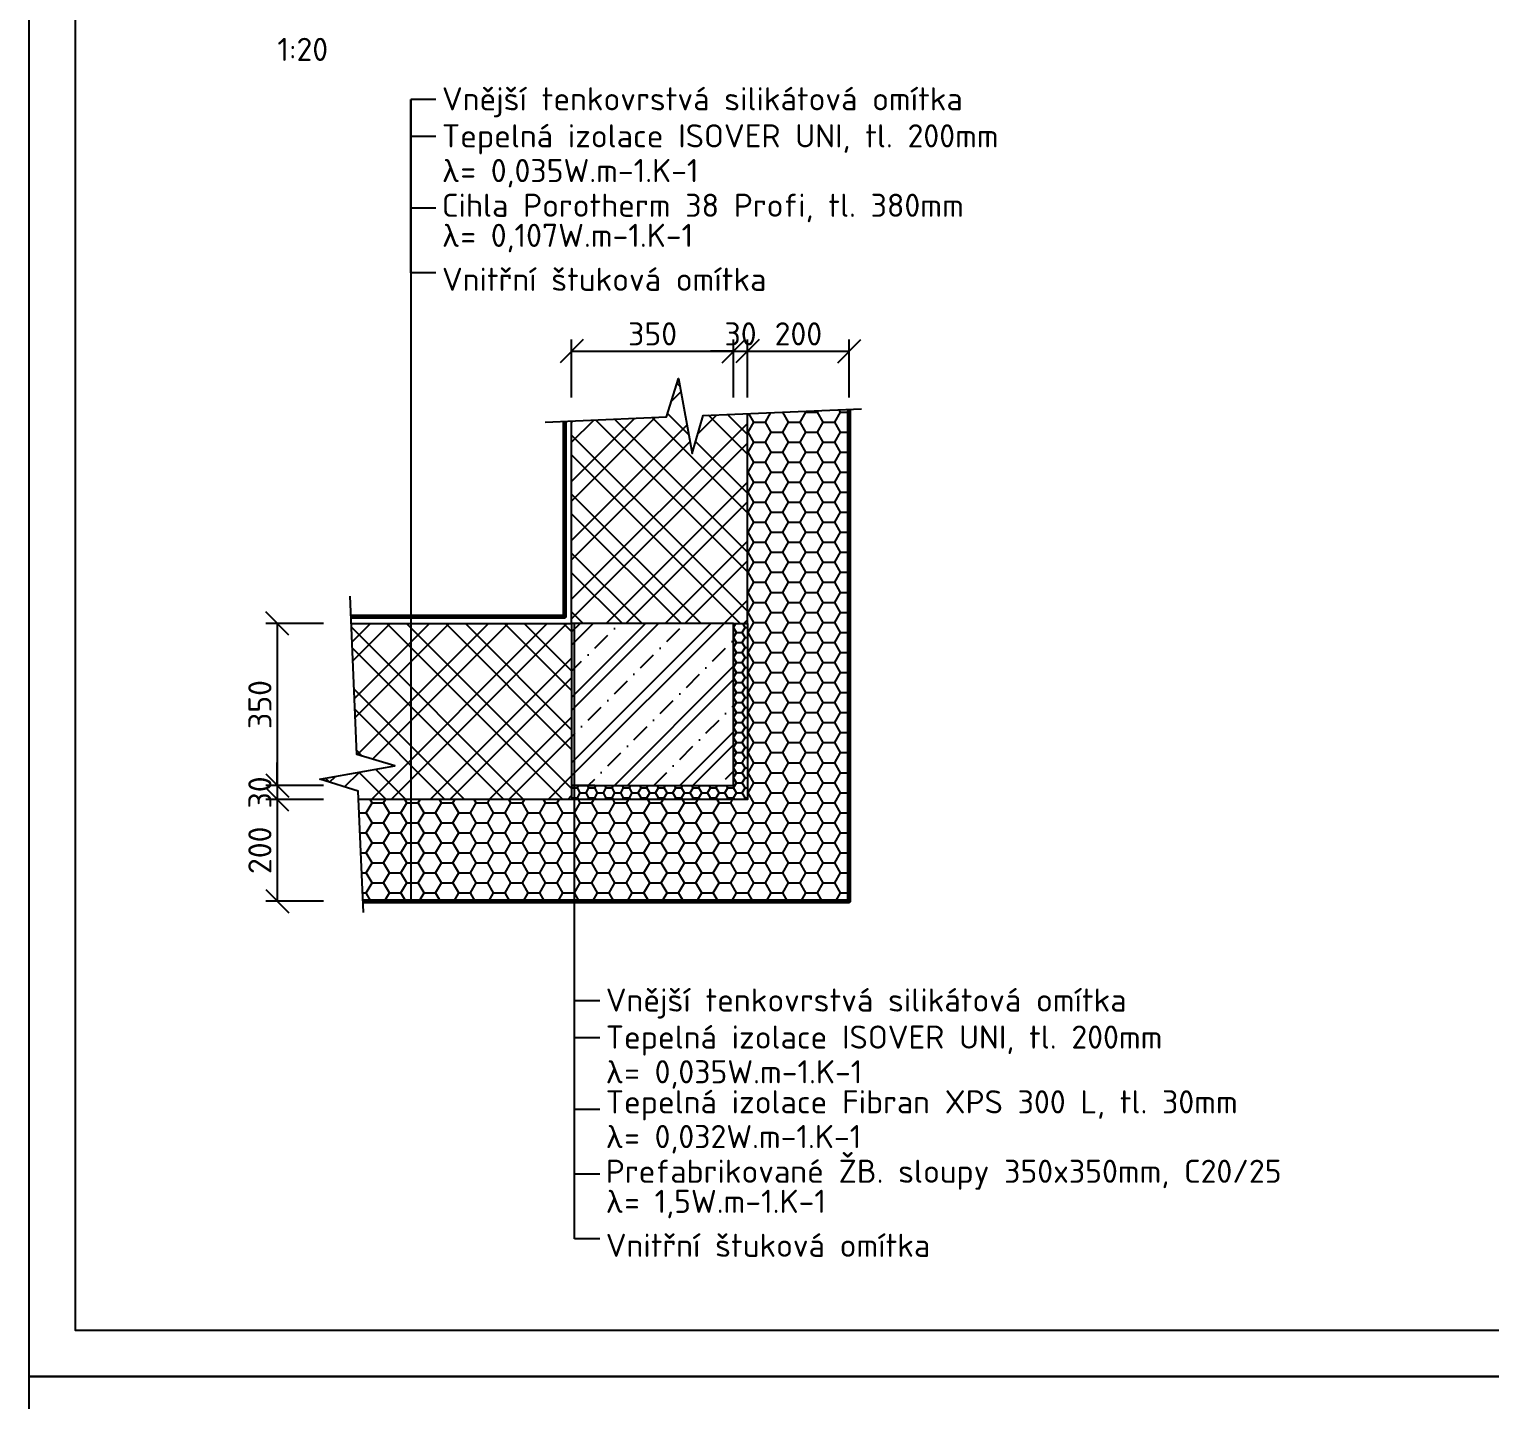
# Model space of a CAD drawing. Header units: millimetres. Extents: x 12904 to 327904, y -199771 to 141779.
# Drawn here: x 12904 to 44464, y 81879 to 111498 of the extents above; entities that cross this region are included whole.
import ezdxf

# ---------------------------------------------------------------- set-up
doc = ezdxf.new("R2010")
doc.units = ezdxf.units.MM
doc.layers.add('Zdivo', color=6, linetype='Continuous', lineweight=60)
doc.layers.add('Šrafy', color=253, linetype='Continuous')
doc.styles.add('ISOCPEUR', font='isocpeur.ttf')
doc.dimstyles.new('1-200', dxfattribs={"dimscale": 200, "dimtxt": 2.5, "dimasz": 2.5, "dimexe": 1.25, "dimexo": 0.625, "dimtad": 1, "dimdec": 0, "dimtxsty": 'ISOCPEUR', "dimblk": 'OBLIQUE', "dimcen": 2.5, "dimclrd": 1, "dimclre": 1, "dimclrt": 3, "dimadec": 0, "dimazin": 0, "dimtfac": 1, "dimtdec": 0, "dimtix": 1, "dimtmove": 1, "dimatfit": 3, "dimldrblk": 'OBLIQUE', "dimfxl": 5, "dimfxlon": 1, "dimtfillclr": 3, "dimarcsym": 0})

# ---------------------------------------------------------------- blocks, each defined once
blk = doc.blocks.new('_OBLIQUE')
at = {"color": 0, "linetype": 'ByBlock'}
blk.add_line((-0.5, -0.5), (0.5, 0.5), dxfattribs=at)
blk = doc.blocks.new('*D149')
at = {"color": 1, "lineweight": -2, "transparency": 16777216}
for p, q in [((19264, 98654), (18014, 98654)), ((18264, 98654), (18264, 95154)), ((19264, 95154), (18014, 95154))]:
    blk.add_line(p, q, dxfattribs=at)
at = {"layer": 'Defpoints', "color": 0, "transparency": 16777216}
for p in [(24690, 98654), (18264, 95154), (24690, 95154)]:
    blk.add_point(p, dxfattribs=at)
at = {"color": 1, "lineweight": -2, "transparency": 16777216, "xscale": 500, "yscale": 500, "zscale": 500}
for p, rotation in [((18264, 98654), 90), ((18264, 95154), 270)]:
    blk.add_blockref('_OBLIQUE', p, dxfattribs=dict(at, rotation=rotation))
at = {"color": 3, "transparency": 16777216, "insert": (17889, 96904), "char_height": 500, "attachment_point": 5, "rotation": 90, "style": 'ISOCPEUR'}
blk.add_mtext('350', dxfattribs=at)
blk = doc.blocks.new('*D150')
at = {"color": 1, "lineweight": -2, "transparency": 16777216}
for p, q in [((18264, 95154), (18264, 95654)), ((19264, 95154), (18014, 95154)), ((18264, 95154), (18264, 94853)), ((19264, 94853), (18014, 94853)), ((18264, 94853), (18264, 94353))]:
    blk.add_line(p, q, dxfattribs=at)
at = {"layer": 'Defpoints', "color": 0, "transparency": 16777216}
for p in [(24690, 95154), (18264, 94853), (24624, 94853)]:
    blk.add_point(p, dxfattribs=at)
at = {"color": 1, "lineweight": -2, "transparency": 16777216, "xscale": 500, "yscale": 500, "zscale": 500}
for p, rotation in [((18264, 95154), 270), ((18264, 94853), 90)]:
    blk.add_blockref('_OBLIQUE', p, dxfattribs=dict(at, rotation=rotation))
at = {"color": 3, "transparency": 16777216, "insert": (17889, 95004), "char_height": 500, "attachment_point": 5, "rotation": 90, "style": 'ISOCPEUR'}
blk.add_mtext('30', dxfattribs=at)
blk = doc.blocks.new('*D151')
at = {"color": 1, "lineweight": -2, "transparency": 16777216}
for p, q in [((19264, 94853), (18014, 94853)), ((18264, 94853), (18264, 92654)), ((19264, 92654), (18014, 92654))]:
    blk.add_line(p, q, dxfattribs=at)
at = {"layer": 'Defpoints', "color": 0, "transparency": 16777216}
for p in [(24624, 94853), (18264, 92654), (20124, 92654)]:
    blk.add_point(p, dxfattribs=at)
at = {"color": 1, "lineweight": -2, "transparency": 16777216, "xscale": 500, "yscale": 500, "zscale": 500}
for p, rotation in [((18264, 94853), 90), ((18264, 92654), 270)]:
    blk.add_blockref('_OBLIQUE', p, dxfattribs=dict(at, rotation=rotation))
at = {"color": 3, "transparency": 16777216, "insert": (17889, 93754), "char_height": 500, "attachment_point": 5, "rotation": 90, "style": 'ISOCPEUR'}
blk.add_mtext('200', dxfattribs=at)
blk = doc.blocks.new('*D102')
at = {"color": 1, "lineweight": -2, "transparency": 16777216}
for p, q in [((24624, 103539), (24624, 104789)), ((28124, 103539), (28124, 104789)), ((24624, 104539), (28124, 104539))]:
    blk.add_line(p, q, dxfattribs=at)
at = {"layer": 'Defpoints', "color": 0, "transparency": 16777216}
for p in [(28124, 104539), (24624, 98114), (28124, 98114)]:
    blk.add_point(p, dxfattribs=at)
at = {"color": 1, "lineweight": -2, "transparency": 16777216, "xscale": 500, "yscale": 500, "zscale": 500, "rotation": 180}
blk.add_blockref('_OBLIQUE', (24624, 104539), dxfattribs=at)
at = {"color": 1, "lineweight": -2, "transparency": 16777216, "xscale": 500, "yscale": 500, "zscale": 500}
blk.add_blockref('_OBLIQUE', (28124, 104539), dxfattribs=at)
at = {"color": 3, "transparency": 16777216, "insert": (26374, 104914), "char_height": 500, "attachment_point": 5, "style": 'ISOCPEUR'}
blk.add_mtext('350', dxfattribs=at)
blk = doc.blocks.new('*D103')
at = {"color": 1, "lineweight": -2, "transparency": 16777216}
for p, q in [((28124, 103539), (28124, 104789)), ((28425, 103539), (28425, 104789)), ((28124, 104539), (27624, 104539)), ((28124, 104539), (28425, 104539)), ((28425, 104539), (28925, 104539))]:
    blk.add_line(p, q, dxfattribs=at)
at = {"layer": 'Defpoints', "color": 0, "transparency": 16777216}
for p in [(28425, 104539), (28425, 98179), (28124, 98114)]:
    blk.add_point(p, dxfattribs=at)
at = {"color": 1, "lineweight": -2, "transparency": 16777216, "xscale": 500, "yscale": 500, "zscale": 500}
blk.add_blockref('_OBLIQUE', (28124, 104539), dxfattribs=at)
at = {"color": 1, "lineweight": -2, "transparency": 16777216, "xscale": 500, "yscale": 500, "zscale": 500, "rotation": 180}
blk.add_blockref('_OBLIQUE', (28425, 104539), dxfattribs=at)
at = {"color": 3, "transparency": 16777216, "insert": (28275, 104914), "char_height": 500, "attachment_point": 5, "style": 'ISOCPEUR'}
blk.add_mtext('30', dxfattribs=at)
blk = doc.blocks.new('*D104')
at = {"color": 1, "lineweight": -2, "transparency": 16777216}
for p, q in [((28425, 103539), (28425, 104789)), ((30624, 103539), (30624, 104789)), ((28425, 104539), (30624, 104539))]:
    blk.add_line(p, q, dxfattribs=at)
at = {"layer": 'Defpoints', "color": 0, "transparency": 16777216}
for p in [(30624, 104539), (30624, 102679), (28425, 98179)]:
    blk.add_point(p, dxfattribs=at)
at = {"color": 1, "lineweight": -2, "transparency": 16777216, "xscale": 500, "yscale": 500, "zscale": 500, "rotation": 180}
blk.add_blockref('_OBLIQUE', (28425, 104539), dxfattribs=at)
at = {"color": 1, "lineweight": -2, "transparency": 16777216, "xscale": 500, "yscale": 500, "zscale": 500}
blk.add_blockref('_OBLIQUE', (30624, 104539), dxfattribs=at)
at = {"color": 3, "transparency": 16777216, "insert": (29525, 104914), "char_height": 500, "attachment_point": 5, "style": 'ISOCPEUR'}
blk.add_mtext('200', dxfattribs=at)

msp = doc.modelspace()

# ---------------------------------------------------------------- hatches: boundary and pattern name
at = {"layer": 'Šrafy'}
h = msp.add_hatch(dxfattribs=at)
h.set_pattern_fill('ZDIVO-VYS_PEV', color=256, scale=300)
h.set_pattern_definition([(45, (-371564, 116648.5), (-636.3961, 636.3961), []), (45, (-371139.7, 116648.5), (-636.3961, 636.3961), []), (135, (-371564, 116648.5), (-636.3961, -636.3961), []), (135, (-371139.7, 116648.5), (-636.3961, -636.3961), [])])
h.paths.add_polyline_path([(27226, 102328.5), (26936, 103948.5), (26676, 103118.5), (24624.2, 103032.3), (24624.2, 98654.5), (28124.2, 98654.5), (28424.2, 98654.5), (28424.2, 103191.9), (27466.7, 103151.7)])
h.paths.add_polyline_path([(21149.6, 94853.5), (24624.2, 94853.5), (24624.2, 95154.5), (24624.2, 98654.5), (21149.6, 98654.5)])
h.paths.add_polyline_path([(21149.6, 98654.5), (19862, 98654.5), (19981, 95821), (20804.2, 95580.3), (19184.2, 95290.3), (20014.2, 95030.3), (20021.6, 94853.5), (21149.6, 94853.5)])
h = msp.add_hatch(dxfattribs=at)
h.set_pattern_fill('HONEY', color=256, scale=2000)
h.set_pattern_definition([(0, (-371564, 116648.48), (375, 216.50635), [250, -500]), (120, (-371564, 116648.48), (-375, 216.50635), [250, -500]), (60, (-371564, 116648.48), (8e-07, 433.0127), [-500, 250])])
h.paths.add_polyline_path([(30624.2, 103284.2), (28424.2, 103191.9), (28424.2, 98654.5), (28424.2, 94853.5), (24624.2, 94853.5), (20021.6, 94853.5), (20113.9, 92654.5), (30624.2, 92654.5)])
h = msp.add_hatch(dxfattribs=at)
h.set_pattern_fill('BETON-ZELEZOBETON', color=256, scale=200)
h.set_pattern_definition([(45, (-371564, 116648.5), (-707.1068, 707.1068), []), (45, (-371281.1, 116648.5), (-707.1068, 707.1068), []), (45, (-370715.5, 116648.5), (-424.264, 989.9495), [400, -200, 0, -200])])
h.paths.add_polyline_path([(28124.2, 98654.5), (24624.2, 98654.5), (24624.2, 95154.5), (25124.2, 95154.5), (28124.2, 95154.5)])
h = msp.add_hatch(dxfattribs=at)
h.set_pattern_fill('HONEY', color=256, scale=1000)
h.set_pattern_definition([(0, (-371563.99, 116648.48), (187.5, 108.253175), [125, -250]), (120, (-371563.99, 116648.48), (-187.5, 108.253176), [125, -250]), (60, (-371563.99, 116648.48), (4e-07, 216.50635), [-250, 125])])
h.paths.add_polyline_path([(28424.2, 98654.5), (28124.2, 98654.5), (28124.2, 98154.5), (28124.2, 95154.5), (24624.2, 95154.5), (24624.2, 94853.5), (28424.2, 94853.5)])

# ---------------------------------------------------------------- linework, layer by layer
msp.add_line((21149.6, 106229.6), (21149.6, 109979.6))
for points in [[(54904.2, 82379.3), (12904.2, 82379.3), (12904.2, 141779.3), (54904.2, 141779.3)], [(21690.8, 109979.6), (21149.6, 109979.6)], [(21149.6, 109979.6), (21149.6, 92654.5), (21149.6, 92654.5)], [(21690.8, 109179.6), (21149.6, 109179.6)], [(21690.8, 107629.6), (21149.6, 107629.6)], [(21690.8, 106229.6), (21149.6, 106229.6)], [(24056, 103008.5), (26676, 103118.5), (26936, 103948.5), (27226, 102328.5), (27466.7, 103151.7), (30888.7, 103295.3)], [(19862, 98654.5), (24624.2, 98654.5), (24624.2, 103032.3)], [(28124.2, 98654.5), (28424.2, 98654.5), (28424.2, 103191.9)], [(20124.2, 92410.3), (20014.2, 95030.3), (19184.2, 95290.3), (20804.2, 95580.3), (19981, 95821), (19837.3, 99243)], [(24624.2, 98654.5), (24624.2, 95154.5), (28124.2, 95154.5), (28124.2, 98654.5), (24624.2, 98654.5)], [(28424.2, 98654.5), (28424.2, 94853.5), (24624.2, 94853.5)], [(24689.6, 85354.4), (24689.6, 98654.5), (24689.6, 98654.5)], [(28124.2, 98154.5), (28124.2, 98154.5), (28124.2, 98654.5)], [(24624.2, 95154.5), (24624.2, 94853.5), (20021.6, 94853.5)], [(25124.2, 95154.5), (25124.2, 95154.5), (24624.2, 95154.5)], [(25230.8, 90504.4), (24689.6, 90504.4)], [(25230.8, 89704.4), (24689.6, 89704.4)], [(25230.8, 88154.4), (24689.6, 88154.4)], [(25230.8, 86754.4), (24689.6, 86754.4)], [(25230.8, 85354.4), (24689.6, 85354.4)], [(54904.2, 22979.3), (12904.2, 22979.3), (12904.2, 82379.3), (54904.2, 82379.3)]]:
    msp.add_lwpolyline(points)
for points in [[(12904.2, 141779.3), (96904.2, 141779.3), (96904.2, 82379.3), (12904.2, 82379.3)], [(13904.2, 140779.3), (95904.2, 140779.3), (95904.2, 83379.3), (13904.2, 83379.3)], [(12904.2, 82379.3), (96904.2, 82379.3), (96904.2, 22979.3), (12904.2, 22979.3)]]:
    msp.add_lwpolyline(points, close=True)
at = {"layer": 'Zdivo'}
for points in [[(20124.2, 92654.5), (30624.2, 92654.5), (30624.2, 103284.2)], [(19855.7, 98804.5), (24474.2, 98804.5), (24474.2, 103026)]]:
    msp.add_lwpolyline(points, dxfattribs=at)

# ---------------------------------------------------------------- texts
at = {"linetype": 'Continuous', "lineweight": 30, "style": 'ISOCPEUR'}
for s, p in [('1:20', (18266.6, 110811.8)), ('Vnější tenkovrstvá silikátová omítka', (21821.8, 109743.1)), ('Tepelná izolace ISOVER UNI, tl. 200mm', (21821.8, 108943.1)), ('λ= 0,035W.m-1.K-1', (21821.8, 108193.1)), ('Cihla Porotherm 38 Profi, tl. 380mm', (21821.8, 107443.1)), ('λ= 0,107W.m-1.K-1', (21821.8, 106793.1)), ('Vnitřní štuková omítka', (21821.8, 105843.1)), ('Vnější tenkovrstvá silikátová omítka', (25361.8, 90267.9)), ('Tepelná izolace ISOVER UNI, tl. 200mm', (25361.8, 89467.9)), ('λ= 0,035W.m-1.K-1', (25361.8, 88717.9)), ('Tepelná izolace Fibran XPS 300 L, tl. 30mm', (25361.8, 88067.9)), ('λ= 0,032W.m-1.K-1', (25361.8, 87317.9)), ('Prefabrikované ŽB. sloupy 350x350mm, C20/25', (25361.8, 86567.9)), ('λ= 1,5W.m-1.K-1', (25361.8, 85917.9)), ('Vnitřní štuková omítka', (25361.8, 84967.9))]:
    msp.add_text(s, height=500, dxfattribs=at).set_placement(p)

# ---------------------------------------------------------------- dimensions: what is measured, and where the dimension line sits
for base, p1, p2, angle, text, picture, middle in [((28124.2, 104539.3), (24624.2, 98113.9), (28124.2, 98113.9), 180, '350', '*D102', (26374.2, 104914.3)), ((28425.2, 104539.3), (28124.2, 98113.9), (28425.2, 98179.3), 180, '30', '*D103', (28274.7, 104914.3)), ((30624.2, 104539.3), (28425.2, 98179.3), (30624.2, 102679.3), 180, '200', '*D104', (29524.7, 104914.3)), ((18264.2, 95154.5), (24689.6, 98654.5), (24689.6, 95154.5), 90, '350', '*D149', (17889.2, 96904.5)), ((18264.2, 94853.5), (24689.6, 95154.5), (24624.2, 94853.5), 90, '30', '*D150', (17889.2, 95004)), ((18264.2, 92654.5), (24624.2, 94853.5), (20124.2, 92654.5), 90, '200', '*D151', (17889.2, 93754))]:
    dim = msp.add_linear_dim(base=base, p1=p1, p2=p2, angle=angle, text=text, dimstyle='1-200')
    dim.commit()
    dim.dimension.update_dxf_attribs({"geometry": picture, "text_midpoint": middle})

doc.saveas('drawing.dxf')
